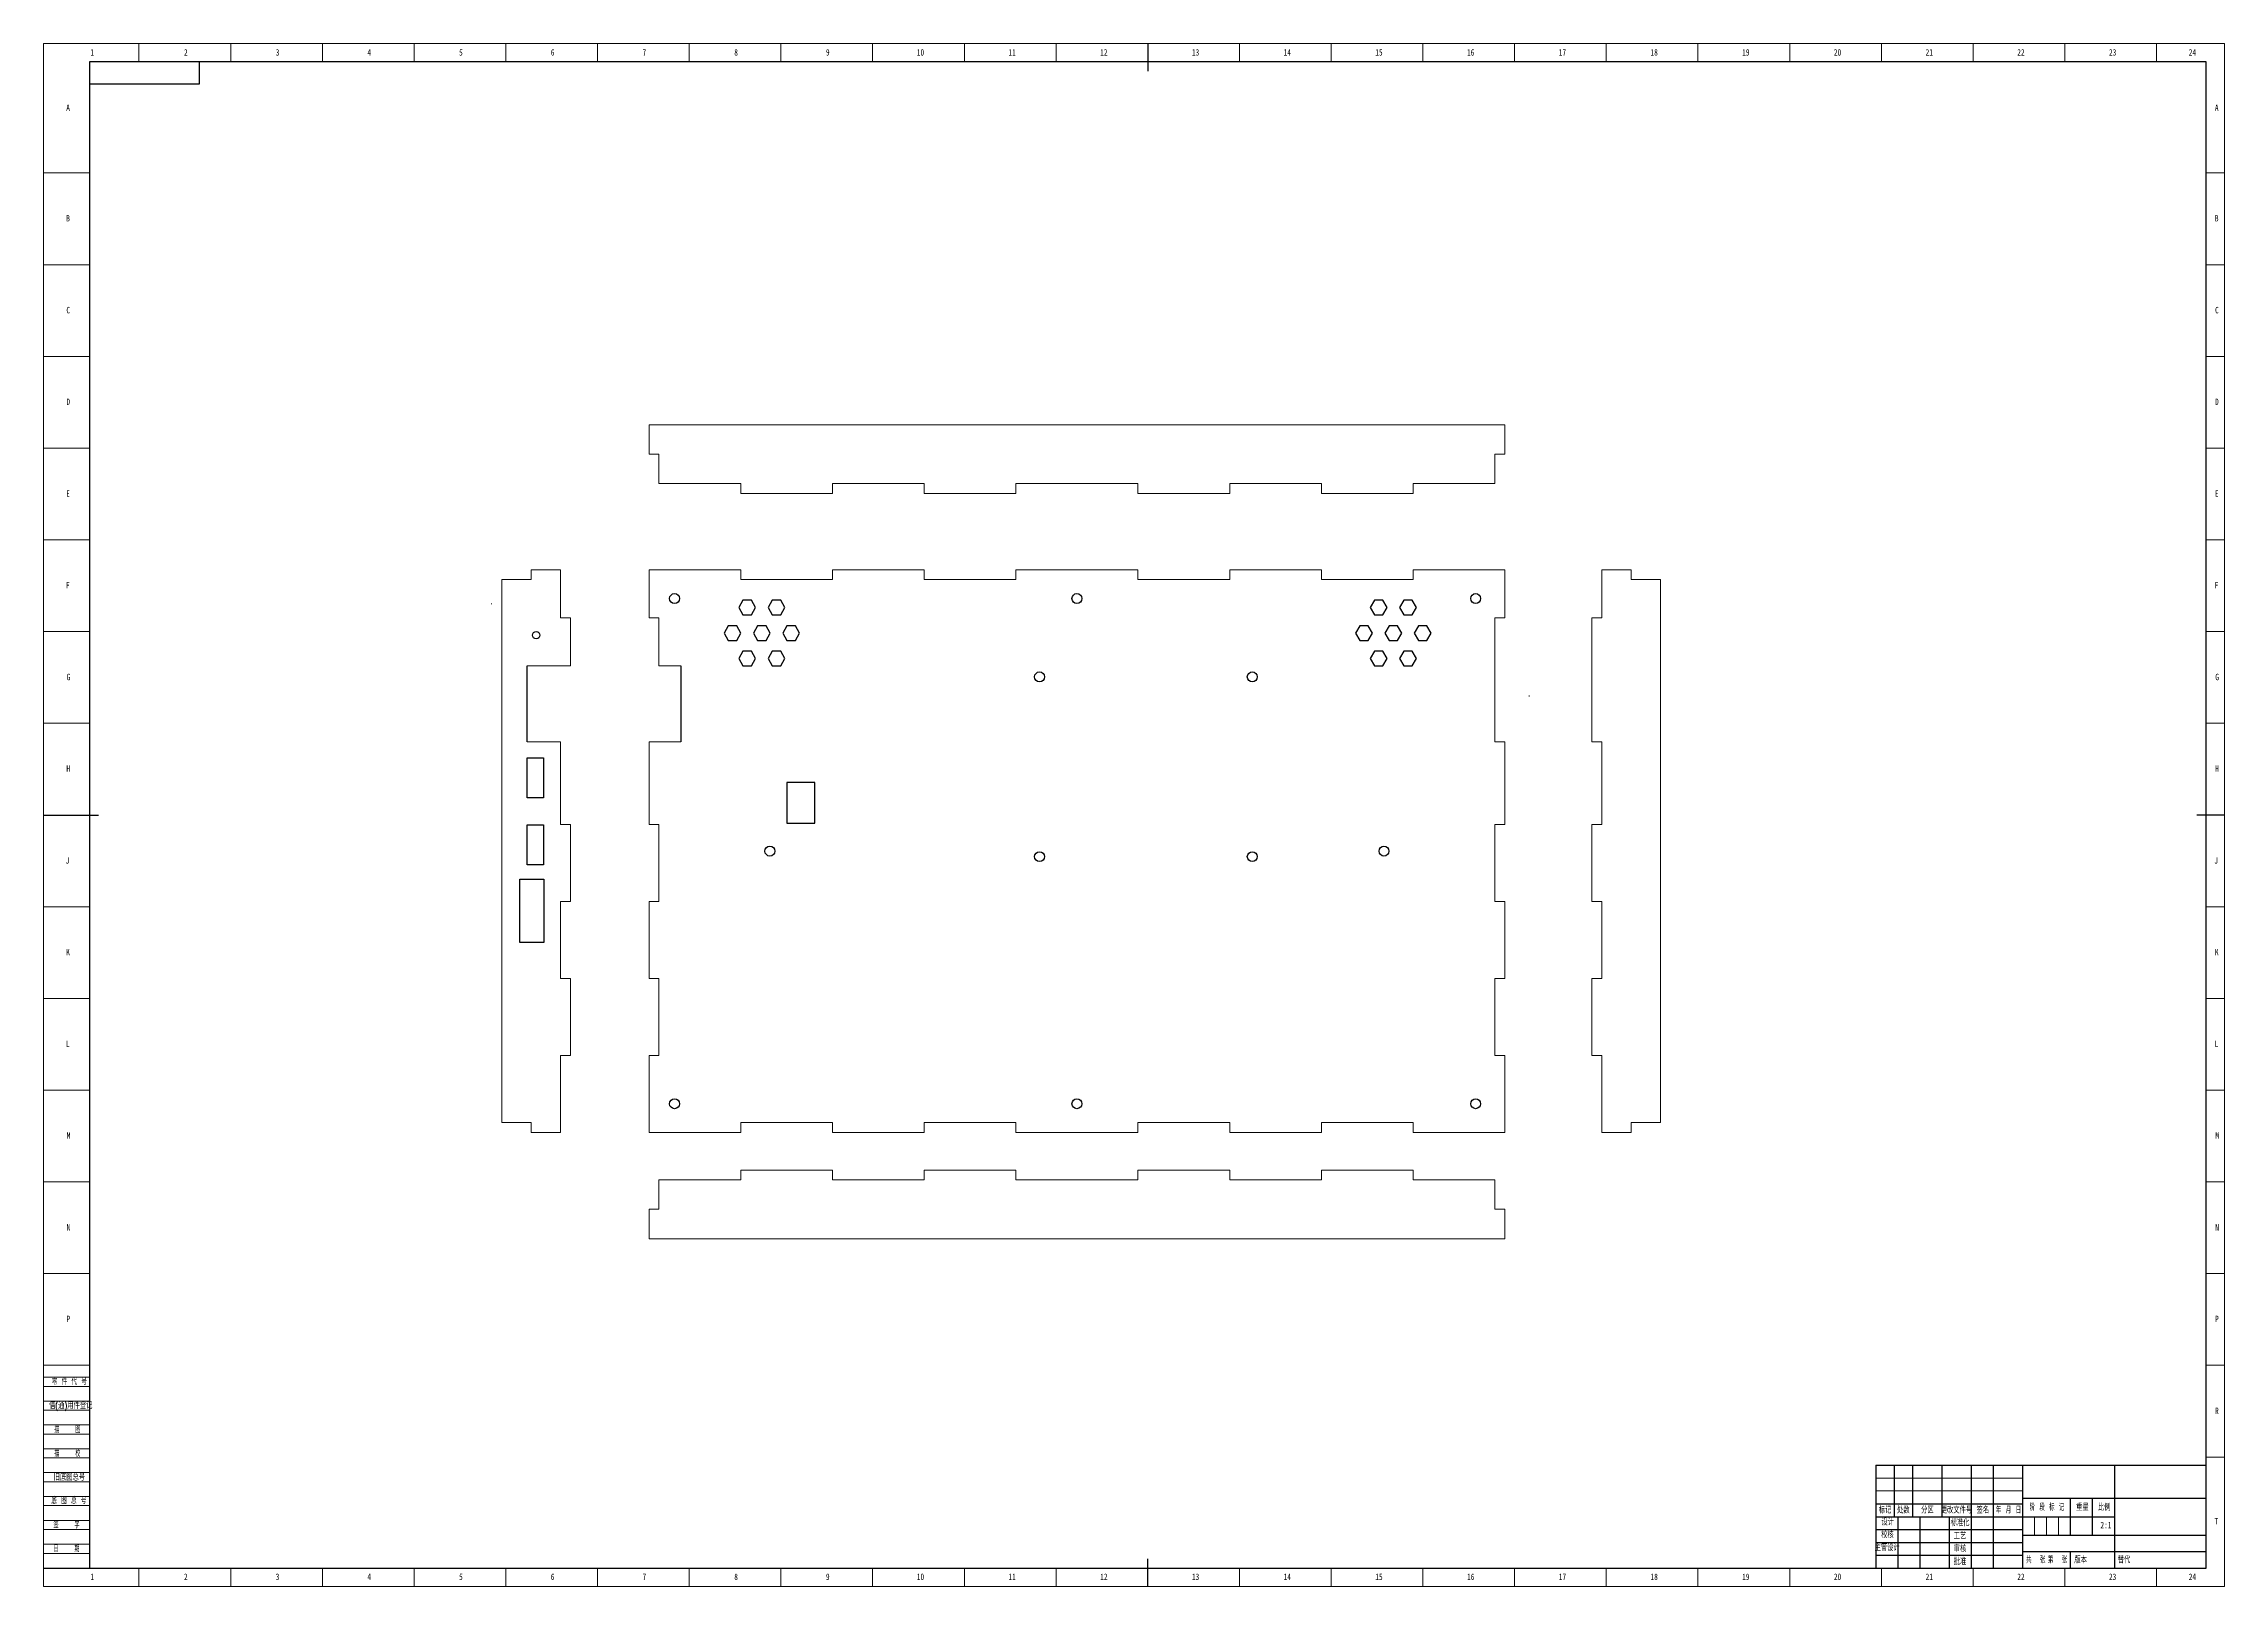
# Model space of a CAD drawing. Header units: millimetres. Extents: x 0 to 594, y 0 to 420.
import ezdxf

# ---------------------------------------------------------------- set-up
doc = ezdxf.new("R2010")
doc.units = ezdxf.units.MM
doc.header["$LTSCALE"] = 0.5
doc.styles.add('SLDTEXTSTYLE0', font='TXT', dxfattribs={"width": 0.7, "bigfont": 'bigfont'})
doc.styles.add('SLDTEXTSTYLE1', font='TXT', dxfattribs={"width": 0.6, "bigfont": 'bigfont'})
doc.styles.add('SLDTEXTSTYLE2', font='TXT', dxfattribs={"width": 0.614286, "bigfont": 'bigfont'})
doc.styles.add('SLDTEXTSTYLE3', font='TXT', dxfattribs={"width": 0.62, "bigfont": 'bigfont'})
doc.styles.add('SLDTEXTSTYLE4', font='TXT', dxfattribs={"width": 0.566667, "bigfont": 'bigfont'})
doc.styles.add('SLDTEXTSTYLE5', font='TXT', dxfattribs={"width": 0.7})

msp = doc.modelspace()

# ---------------------------------------------------------------- linework, layer by layer
at = {"color": 7, "linetype": 'Continuous', "lineweight": 18}
for p, q in [((594.5, 420.5), (0, 420.5)), ((0, 420.5), (0, 0)), ((26, 420.5), (26, 415.53)), ((51, 420.5), (51, 415.53)), ((76, 420.5), (76, 415.53)), ((101, 420.5), (101, 415.53)), ((126, 420.5), (126, 415.53)), ((151, 420.5), (151, 415.53)), ((176, 420.5), (176, 415.53)), ((201, 420.5), (201, 415.53)), ((226, 420.5), (226, 415.53)), ((251, 420.5), (251, 415.53)), ((276, 420.5), (276, 415.53)), ((326, 420.5), (326, 415.53)), ((351, 420.5), (351, 415.53)), ((376, 420.5), (376, 415.53)), ((401, 420.5), (401, 415.53)), ((426, 420.5), (426, 415.53)), ((451, 420.5), (451, 415.53)), ((476, 420.5), (476, 415.53)), ((501, 420.5), (501, 415.53)), ((526, 420.5), (526, 415.53)), ((551, 420.5), (551, 415.53)), ((576, 420.5), (576, 415.53)), ((594.5, 0), (594.5, 420.5)), ((0, 385.25), (12.5, 385.25)), ((594.5, 385.25), (589.5, 385.25)), ((0, 360.25), (12.5, 360.25)), ((594.5, 360.25), (589.5, 360.25)), ((0, 335.25), (12.5, 335.25)), ((594.5, 335.25), (589.5, 335.25)), ((398.34, 316.6), (165.04, 316.6)), ((165.04, 308.6), (165.04, 316.6)), ((398.34, 316.6), (395.64, 316.6)), ((398.34, 308.6), (398.34, 316.6)), ((398.34, 308.6), (398.34, 316.6)), ((0, 310.25), (12.5, 310.25)), ((594.5, 310.25), (589.5, 310.25)), ((165.04, 308.6), (167.74, 308.6)), ((167.74, 300.6), (167.74, 308.6)), ((167.74, 308.6), (167.74, 300.6)), ((395.64, 300.6), (395.64, 308.6)), ((398.34, 308.6), (395.64, 308.6)), ((167.74, 300.6), (190.04, 300.6)), ((190.04, 297.9), (190.04, 300.6)), ((190.04, 297.9), (215.04, 297.9)), ((215.04, 297.9), (215.04, 300.6)), ((215.04, 300.6), (240.04, 300.6)), ((240.04, 297.9), (240.04, 300.6)), ((240.04, 297.9), (265.04, 297.9)), ((265.04, 297.9), (265.04, 300.6)), ((265.04, 300.6), (298.34, 300.6)), ((298.34, 297.9), (298.34, 300.6)), ((298.34, 297.9), (323.34, 297.9)), ((323.34, 297.9), (323.34, 300.6)), ((323.34, 300.6), (348.34, 300.6)), ((348.34, 297.9), (348.34, 300.6)), ((348.34, 297.9), (373.34, 297.9)), ((373.34, 297.9), (373.34, 300.6)), ((373.34, 300.6), (395.64, 300.6)), ((0, 285.25), (12.5, 285.25)), ((594.5, 285.25), (589.5, 285.25)), ((124.9, 274.4), (124.9, 126.4)), ((132.9, 274.4), (124.9, 274.4)), ((140.9, 277.1), (132.9, 277.1)), ((132.9, 277.1), (132.9, 274.4)), ((140.9, 277.1), (140.9, 263.95)), ((165.04, 277.1), (190.04, 277.1)), ((165.04, 277.1), (165.04, 263.95)), ((190.04, 274.4), (190.04, 277.1)), ((190.04, 274.4), (215.04, 274.4)), ((190.04, 274.4), (215.04, 274.4)), ((215.04, 277.1), (240.04, 277.1)), ((215.04, 274.4), (215.04, 277.1)), ((240.04, 274.4), (240.04, 277.1)), ((240.04, 274.4), (265.04, 274.4)), ((240.04, 274.4), (265.04, 274.4)), ((265.04, 274.4), (265.04, 277.1)), ((265.04, 277.1), (298.34, 277.1)), ((298.34, 274.4), (298.34, 277.1)), ((298.34, 274.4), (323.34, 274.4)), ((298.34, 274.4), (323.34, 274.4)), ((323.34, 277.1), (348.34, 277.1)), ((323.34, 274.4), (323.34, 277.1)), ((348.34, 274.4), (348.34, 277.1)), ((348.34, 274.4), (373.34, 274.4)), ((348.34, 274.4), (373.34, 274.4)), ((373.34, 277.1), (398.34, 277.1)), ((373.34, 274.4), (373.34, 277.1)), ((398.34, 277.1), (398.34, 263.95)), ((398.34, 277.1), (398.34, 263.95)), ((424.78, 277.1), (432.78, 277.1)), ((424.78, 277.1), (424.78, 263.95)), ((432.78, 277.1), (432.78, 274.4)), ((432.78, 274.4), (440.78, 274.4)), ((432.78, 274.4), (440.78, 274.4)), ((440.78, 274.4), (440.78, 126.4)), ((122.06, 267.75), (122.06, 267.86)), ((140.9, 263.95), (143.6, 263.95)), ((143.6, 263.95), (143.6, 250.95)), ((165.04, 263.95), (167.74, 263.95)), ((167.74, 263.95), (167.74, 250.95)), ((167.74, 263.95), (167.74, 250.95)), ((395.64, 263.95), (395.64, 250.95)), ((395.64, 263.95), (395.64, 250.95)), ((398.34, 263.95), (395.64, 263.95)), ((422.08, 263.95), (422.08, 250.95)), ((422.08, 263.95), (422.08, 250.95)), ((424.78, 263.95), (422.08, 263.95)), ((422.08, 263.95), (422.08, 230.15)), ((0, 260.25), (12.5, 260.25)), ((594.5, 260.25), (589.5, 260.25)), ((131.8, 250.95), (143.6, 250.95)), ((140.9, 250.95), (143.6, 250.95)), ((173.74, 250.95), (167.74, 250.95)), ((395.64, 250.95), (395.64, 230.15)), ((404.95, 242.83), (404.95, 242.52)), ((0, 235.25), (12.5, 235.25)), ((594.5, 235.25), (589.5, 235.25)), ((131.8, 230.15), (140.9, 230.15)), ((140.9, 230.15), (140.9, 207.7)), ((173.74, 230.15), (165.04, 230.15)), ((165.04, 230.15), (165.04, 207.7)), ((398.34, 230.15), (395.64, 230.15)), ((398.34, 230.15), (398.34, 207.7)), ((398.34, 230.15), (398.34, 207.7)), ((424.78, 230.15), (422.08, 230.15)), ((422.08, 230.15), (424.78, 230.15)), ((424.78, 230.15), (424.78, 207.7)), ((140.9, 207.7), (143.6, 207.7)), ((143.6, 207.7), (143.6, 186.7)), ((165.04, 207.7), (167.74, 207.7)), ((167.74, 207.7), (167.74, 186.7)), ((167.74, 207.7), (167.74, 186.7)), ((395.64, 207.7), (395.64, 186.7)), ((398.34, 207.7), (395.64, 207.7)), ((422.08, 207.7), (422.08, 186.7)), ((424.78, 207.7), (422.08, 207.7)), ((422.08, 207.7), (424.78, 207.7)), ((0, 185.25), (12.5, 185.25)), ((140.9, 186.7), (143.6, 186.7)), ((140.9, 186.7), (140.9, 165.7)), ((165.04, 186.7), (165.04, 165.7)), ((165.04, 186.7), (167.74, 186.7)), ((398.34, 186.7), (395.64, 186.7)), ((398.34, 186.7), (398.34, 165.7)), ((398.34, 186.7), (398.34, 165.7)), ((424.78, 186.7), (422.08, 186.7)), ((422.08, 186.7), (424.78, 186.7)), ((424.78, 186.7), (424.78, 165.7)), ((594.5, 185.25), (589.5, 185.25)), ((140.9, 165.7), (143.6, 165.7)), ((143.6, 165.7), (143.6, 144.7)), ((165.04, 165.7), (167.74, 165.7)), ((167.74, 165.7), (167.74, 144.7)), ((167.74, 165.7), (167.74, 144.7)), ((395.64, 165.7), (395.64, 144.68)), ((398.34, 165.7), (395.64, 165.7)), ((422.08, 165.7), (422.08, 144.7)), ((424.78, 165.7), (422.08, 165.7)), ((422.08, 165.7), (424.78, 165.7)), ((0, 160.25), (12.5, 160.25)), ((594.5, 160.25), (589.5, 160.25)), ((140.9, 144.7), (143.6, 144.7)), ((140.9, 144.7), (140.9, 123.7)), ((165.04, 144.7), (165.04, 123.7)), ((165.04, 144.7), (167.74, 144.7)), ((398.34, 144.7), (395.64, 144.7)), ((395.64, 144.7), (398.34, 144.7)), ((398.34, 144.7), (398.34, 123.7)), ((422.08, 144.7), (424.78, 144.7)), ((424.78, 144.7), (422.08, 144.7)), ((424.78, 144.7), (424.78, 123.7)), ((0, 135.25), (12.5, 135.25)), ((594.5, 135.25), (589.5, 135.25)), ((124.9, 126.4), (132.9, 126.4)), ((132.9, 126.4), (124.9, 126.4)), ((132.9, 123.7), (132.9, 126.4)), ((190.04, 126.4), (190.04, 123.7)), ((190.04, 126.4), (215.04, 126.4)), ((190.04, 126.4), (215.04, 126.4)), ((215.04, 126.4), (215.04, 123.7)), ((240.04, 126.4), (265.04, 126.4)), ((240.04, 126.4), (240.04, 123.7)), ((240.04, 126.4), (265.04, 126.4)), ((265.04, 126.4), (265.04, 123.7)), ((298.34, 126.4), (298.34, 123.7)), ((298.34, 126.4), (323.34, 126.4)), ((298.34, 126.4), (323.34, 126.4)), ((323.34, 126.4), (323.34, 123.7)), ((348.34, 126.4), (373.34, 126.4)), ((348.34, 126.4), (348.34, 123.7)), ((348.34, 126.4), (373.34, 126.4)), ((373.34, 126.4), (373.34, 123.7)), ((432.78, 126.4), (440.78, 126.4)), ((432.78, 123.7), (432.78, 126.4)), ((432.78, 126.4), (440.78, 126.4)), ((140.9, 123.7), (132.9, 123.7)), ((165.04, 123.7), (190.04, 123.7)), ((165.04, 123.7), (190.04, 123.7)), ((215.04, 123.7), (240.04, 123.7)), ((215.04, 123.7), (240.04, 123.7)), ((265.04, 123.7), (298.34, 123.7)), ((265.04, 123.7), (298.34, 123.7)), ((323.34, 123.7), (348.34, 123.7)), ((323.34, 123.7), (348.34, 123.7)), ((373.34, 123.7), (395.64, 123.7)), ((373.34, 123.7), (398.34, 123.7)), ((395.64, 123.7), (398.34, 123.7)), ((424.78, 123.7), (432.78, 123.7)), ((190.04, 113.47), (215.04, 113.47)), ((190.04, 113.47), (190.04, 110.77)), ((215.04, 113.47), (215.04, 110.77)), ((240.04, 113.47), (240.04, 110.77)), ((240.04, 113.47), (265.04, 113.47)), ((265.04, 113.47), (265.04, 110.77)), ((298.34, 113.47), (298.34, 110.77)), ((298.34, 113.47), (323.34, 113.47)), ((323.34, 113.47), (323.34, 110.77)), ((348.34, 113.47), (373.34, 113.47)), ((348.34, 113.47), (348.34, 110.77)), ((373.34, 113.47), (373.34, 110.77)), ((0, 110.25), (12.5, 110.25)), ((167.74, 102.77), (167.74, 110.77)), ((167.74, 110.77), (167.74, 102.77)), ((167.74, 110.77), (190.04, 110.77)), ((215.04, 110.77), (240.04, 110.77)), ((265.04, 110.77), (298.34, 110.77)), ((323.34, 110.77), (348.34, 110.77)), ((373.34, 110.77), (395.64, 110.77)), ((395.64, 110.77), (395.64, 102.77)), ((594.5, 110.25), (589.5, 110.25)), ((165.04, 102.77), (167.74, 102.77)), ((165.04, 102.77), (165.04, 94.77)), ((398.34, 102.77), (395.64, 102.77)), ((398.34, 102.77), (398.34, 94.77)), ((398.34, 102.77), (398.34, 94.77)), ((398.34, 94.77), (165.04, 94.77)), ((398.34, 94.77), (395.64, 94.77)), ((0, 85.25), (12.5, 85.25)), ((594.5, 85.25), (589.5, 85.25)), ((0, 60.25), (12.5, 60.25)), ((594.5, 60.25), (589.5, 60.25)), ((0, 57), (12.5, 57)), ((0, 54.5), (12.5, 54.5)), ((0, 50.5), (12.5, 50.5)), ((0, 48), (12.5, 48)), ((0, 44), (12.5, 44)), ((0, 41.5), (12.5, 41.5)), ((0, 37.5), (12.5, 37.5)), ((0, 35), (12.5, 35)), ((0, 31), (12.5, 31)), ((594.5, 35.25), (589.5, 35.25)), ((0, 28.5), (12.5, 28.5)), ((0, 24.5), (12.5, 24.5)), ((499.5, 29.5), (539.5, 29.5)), ((499.5, 26), (539.5, 26)), ((0, 22), (12.5, 22)), ((0, 18), (12.5, 18)), ((542.75, 19), (542.75, 14)), ((546, 19), (546, 14)), ((549.25, 19), (549.25, 14)), ((0, 15.5), (12.5, 15.5)), ((0, 11.5), (12.5, 11.5)), ((0, 9), (12.5, 9)), ((0, 0), (594.5, 0)), ((26, 0), (26, 5)), ((51, 0), (51, 5)), ((76, 0), (76, 5)), ((101, 0), (101, 5)), ((126, 0), (126, 5)), ((151, 0), (151, 5)), ((176, 0), (176, 5)), ((201, 0), (201, 5)), ((226, 0), (226, 5)), ((251, 0), (251, 5)), ((276, 0), (276, 5)), ((326, 0), (326, 5)), ((351, 0), (351, 5)), ((376, 0), (376, 5)), ((401, 0), (401, 5)), ((426, 0), (426, 5)), ((451, 0), (451, 5)), ((476, 0), (476, 5)), ((501, 0), (501, 5)), ((526, 0), (526, 5)), ((551, 0), (551, 5)), ((576, 0), (576, 5))]:
    msp.add_line(p, q, dxfattribs=at)
at = {"color": 7, "linetype": 'Continuous', "lineweight": 25}
for p, q in [((301, 420.5), (301, 413)), ((589.5, 415.53), (12.5, 415.53)), ((12.5, 415.53), (12.5, 5)), ((42.5, 409.5), (42.5, 415.5)), ((589.5, 5), (589.5, 415.53)), ((12.5, 409.5), (42.5, 409.5)), ((0, 210.25), (15, 210.25)), ((594.5, 210.25), (587, 210.25)), ((499.5, 33), (589.5, 33)), ((499.5, 33), (499.5, 5)), ((504.5, 33), (504.5, 19)), ((509.5, 33), (509.5, 19)), ((517.5, 33), (517.5, 19)), ((525.5, 33), (525.5, 5)), ((531.5, 33), (531.5, 5)), ((539.5, 33), (539.5, 5)), ((564.5, 33), (564.5, 19)), ((539.5, 24), (589.5, 24)), ((552.5, 24), (552.5, 14)), ((558.5, 24), (558.5, 14)), ((499.5, 22.5), (539.5, 22.5)), ((499.5, 19), (564.5, 19)), ((505.5, 19), (505.5, 5)), ((511.5, 19), (511.5, 5)), ((519.5, 19), (519.5, 5)), ((564.5, 19), (564.5, 5)), ((499.5, 15.5), (539.5, 15.5)), ((499.5, 12), (539.5, 12)), ((539.5, 14), (589.5, 14)), ((301, 0), (301, 7.5)), ((499.5, 8.5), (539.5, 8.5)), ((539.5, 9.49), (589.5, 9.49)), ((552.5, 9.49), (552.5, 5)), ((0, 5), (589.5, 5))]:
    msp.add_line(p, q, dxfattribs=at)
at = {"color": 179, "linetype": 'Continuous', "lineweight": 25}
for p, q in [((190.63, 268.78), (189.48, 266.78)), ((192.94, 268.78), (190.63, 268.78)), ((194.1, 266.78), (192.94, 268.78)), ((198.63, 268.78), (197.48, 266.78)), ((200.94, 268.78), (198.63, 268.78)), ((202.1, 266.78), (200.94, 268.78)), ((362.78, 268.78), (361.62, 266.78)), ((365.09, 268.78), (362.78, 268.78)), ((366.24, 266.78), (365.09, 268.78)), ((370.78, 268.78), (369.62, 266.78)), ((373.09, 268.78), (370.78, 268.78)), ((374.24, 266.78), (373.09, 268.78)), ((186.63, 261.85), (185.48, 259.85)), ((188.94, 261.85), (186.63, 261.85)), ((190.1, 259.85), (188.94, 261.85)), ((189.48, 266.78), (190.63, 264.78)), ((190.63, 264.78), (192.94, 264.78)), ((192.94, 264.78), (194.1, 266.78)), ((194.63, 261.85), (193.48, 259.85)), ((196.94, 261.85), (194.63, 261.85)), ((198.1, 259.85), (196.94, 261.85)), ((197.48, 266.78), (198.63, 264.78)), ((198.63, 264.78), (200.94, 264.78)), ((200.94, 264.78), (202.1, 266.78)), ((202.63, 261.85), (201.48, 259.85)), ((204.94, 261.85), (202.63, 261.85)), ((206.1, 259.85), (204.94, 261.85)), ((358.78, 261.85), (357.62, 259.85)), ((361.09, 261.85), (358.78, 261.85)), ((362.24, 259.85), (361.09, 261.85)), ((361.62, 266.78), (362.78, 264.78)), ((362.78, 264.78), (365.09, 264.78)), ((365.09, 264.78), (366.24, 266.78)), ((366.78, 261.85), (365.62, 259.85)), ((369.09, 261.85), (366.78, 261.85)), ((370.24, 259.85), (369.09, 261.85)), ((369.62, 266.78), (370.78, 264.78)), ((370.78, 264.78), (373.09, 264.78)), ((373.09, 264.78), (374.24, 266.78)), ((374.78, 261.85), (373.62, 259.85)), ((377.09, 261.85), (374.78, 261.85)), ((378.24, 259.85), (377.09, 261.85)), ((185.48, 259.85), (186.63, 257.85)), ((186.63, 257.85), (188.94, 257.85)), ((188.94, 257.85), (190.1, 259.85)), ((193.48, 259.85), (194.63, 257.85)), ((194.63, 257.85), (196.94, 257.85)), ((196.94, 257.85), (198.1, 259.85)), ((201.48, 259.85), (202.63, 257.85)), ((202.63, 257.85), (204.94, 257.85)), ((204.94, 257.85), (206.1, 259.85)), ((357.62, 259.85), (358.78, 257.85)), ((358.78, 257.85), (361.09, 257.85)), ((361.09, 257.85), (362.24, 259.85)), ((365.62, 259.85), (366.78, 257.85)), ((366.78, 257.85), (369.09, 257.85)), ((369.09, 257.85), (370.24, 259.85)), ((373.62, 259.85), (374.78, 257.85)), ((374.78, 257.85), (377.09, 257.85)), ((377.09, 257.85), (378.24, 259.85)), ((131.8, 230.15), (131.8, 250.95)), ((173.74, 250.95), (173.74, 230.15)), ((190.63, 254.93), (189.48, 252.93)), ((189.48, 252.93), (190.63, 250.93)), ((192.94, 254.93), (190.63, 254.93)), ((190.63, 250.93), (192.94, 250.93)), ((194.1, 252.93), (192.94, 254.93)), ((192.94, 250.93), (194.1, 252.93)), ((198.63, 254.93), (197.48, 252.93)), ((197.48, 252.93), (198.63, 250.93)), ((200.94, 254.93), (198.63, 254.93)), ((198.63, 250.93), (200.94, 250.93)), ((202.1, 252.93), (200.94, 254.93)), ((200.94, 250.93), (202.1, 252.93)), ((362.78, 254.93), (361.62, 252.93)), ((361.62, 252.93), (362.78, 250.93)), ((365.09, 254.93), (362.78, 254.93)), ((362.78, 250.93), (365.09, 250.93)), ((366.24, 252.93), (365.09, 254.93)), ((365.09, 250.93), (366.24, 252.93)), ((370.78, 254.93), (369.62, 252.93)), ((369.62, 252.93), (370.78, 250.93)), ((373.09, 254.93), (370.78, 254.93)), ((370.78, 250.93), (373.09, 250.93)), ((374.24, 252.93), (373.09, 254.93)), ((373.09, 250.93), (374.24, 252.93)), ((131.8, 225.82), (136.3, 225.82)), ((131.8, 214.92), (131.8, 225.82)), ((136.3, 225.82), (136.3, 214.92)), ((136.3, 214.92), (131.8, 214.92)), ((202.65, 219.1), (202.65, 208)), ((210.25, 219.1), (202.65, 219.1)), ((210.25, 208), (210.25, 219.1)), ((131.8, 196.64), (131.8, 207.54)), ((131.8, 207.54), (136.3, 207.54)), ((136.3, 207.54), (136.3, 196.64)), ((202.65, 208), (210.25, 208)), ((136.3, 196.64), (131.8, 196.64)), ((129.8, 175.52), (129.8, 192.72)), ((129.8, 192.72), (136.4, 192.72)), ((136.4, 192.72), (136.4, 175.52)), ((136.4, 175.52), (129.8, 175.52))]:
    msp.add_line(p, q, dxfattribs=at)
for centre, radius in [((171.99, 269.25), 1.35), ((281.69, 269.25), 1.35), ((390.39, 269.25), 1.35), ((134.3, 259.25), 1), ((271.49, 247.9), 1.35), ((329.49, 247.9), 1.35), ((197.99, 200.4), 1.35), ((271.49, 198.9), 1.35), ((329.49, 198.9), 1.35), ((365.39, 200.4), 1.35), ((171.99, 131.55), 1.35), ((281.69, 131.55), 1.35), ((390.39, 131.55), 1.35)]:
    msp.add_circle(centre, radius, dxfattribs=at)

# ---------------------------------------------------------------- texts
at = {"color": 7, "linetype": 'Continuous', "lineweight": 18, "char_height": 1.75}
for s, insert, attachment_point, style in [('1', (13.27, 418.99), 2, 'SLDTEXTSTYLE5'), ('2', (38.77, 418.99), 2, 'SLDTEXTSTYLE5'), ('3', (63.77, 418.99), 2, 'SLDTEXTSTYLE5'), ('4', (88.77, 418.99), 2, 'SLDTEXTSTYLE5'), ('5', (113.77, 418.99), 2, 'SLDTEXTSTYLE5'), ('6', (138.77, 418.99), 2, 'SLDTEXTSTYLE5'), ('7', (163.77, 418.99), 2, 'SLDTEXTSTYLE5'), ('8', (188.77, 418.99), 2, 'SLDTEXTSTYLE5'), ('9', (213.77, 418.99), 2, 'SLDTEXTSTYLE5'), ('10', (239.04, 418.99), 2, 'SLDTEXTSTYLE5'), ('11', (264.04, 418.99), 2, 'SLDTEXTSTYLE5'), ('12', (289.04, 418.99), 2, 'SLDTEXTSTYLE5'), ('13', (314.04, 418.99), 2, 'SLDTEXTSTYLE5'), ('14', (339.04, 418.99), 2, 'SLDTEXTSTYLE5'), ('15', (364.04, 418.99), 2, 'SLDTEXTSTYLE5'), ('16', (389.05, 418.99), 2, 'SLDTEXTSTYLE5'), ('17', (414.05, 418.99), 2, 'SLDTEXTSTYLE5'), ('18', (439.05, 418.99), 2, 'SLDTEXTSTYLE5'), ('19', (464.05, 418.99), 2, 'SLDTEXTSTYLE5'), ('20', (489.04, 418.99), 2, 'SLDTEXTSTYLE5'), ('21', (514.04, 418.99), 2, 'SLDTEXTSTYLE5'), ('22', (539.04, 418.99), 2, 'SLDTEXTSTYLE5'), ('23', (564.04, 418.99), 2, 'SLDTEXTSTYLE5'), ('24', (585.79, 418.99), 2, 'SLDTEXTSTYLE5'), ('A', (6.66, 403.89), 2, 'SLDTEXTSTYLE5'), ('A', (592.41, 403.89), 2, 'SLDTEXTSTYLE5'), ('B', (6.66, 373.77), 2, 'SLDTEXTSTYLE5'), ('B', (592.41, 373.77), 2, 'SLDTEXTSTYLE5'), ('C', (6.71, 348.74), 2, 'SLDTEXTSTYLE5'), ('C', (592.46, 348.74), 2, 'SLDTEXTSTYLE5'), ('D', (6.71, 323.77), 2, 'SLDTEXTSTYLE5'), ('D', (592.46, 323.77), 2, 'SLDTEXTSTYLE5'), ('E', (6.66, 298.74), 2, 'SLDTEXTSTYLE5'), ('E', (592.41, 298.74), 2, 'SLDTEXTSTYLE5'), ('F', (6.61, 273.77), 2, 'SLDTEXTSTYLE5'), ('F', (592.36, 273.77), 2, 'SLDTEXTSTYLE5'), ('G', (6.77, 248.74), 2, 'SLDTEXTSTYLE5'), ('G', (592.52, 248.74), 2, 'SLDTEXTSTYLE5'), ('H', (6.71, 223.77), 2, 'SLDTEXTSTYLE5'), ('H', (592.46, 223.77), 2, 'SLDTEXTSTYLE5'), ('J', (6.51, 198.74), 2, 'SLDTEXTSTYLE5'), ('J', (592.26, 198.74), 2, 'SLDTEXTSTYLE5'), ('K', (6.66, 173.77), 2, 'SLDTEXTSTYLE5'), ('K', (592.41, 173.77), 2, 'SLDTEXTSTYLE5'), ('L', (6.59, 148.74), 2, 'SLDTEXTSTYLE5'), ('L', (592.34, 148.74), 2, 'SLDTEXTSTYLE5'), ('M', (6.8, 123.77), 2, 'SLDTEXTSTYLE5'), ('M', (592.55, 123.77), 2, 'SLDTEXTSTYLE5'), ('N', (6.77, 98.74), 2, 'SLDTEXTSTYLE5'), ('N', (592.52, 98.74), 2, 'SLDTEXTSTYLE5'), ('P', (6.72, 73.77), 2, 'SLDTEXTSTYLE5'), ('P', (592.47, 73.77), 2, 'SLDTEXTSTYLE5'), ('\\M+197EB \\M+18C8F \\M+191E3 \\M+18D86', (2.24, 56.68), 1, 'SLDTEXTSTYLE2'), ('\\M+18ED8(\\M+192CA)\\M+19770\\M+18C8F\\M+1936F记', (1.47, 50.14), 1, 'SLDTEXTSTYLE0'), ('R', (592.46, 48.74), 2, 'SLDTEXTSTYLE5'), ('\\M+19560    图', (6.46, 43.59), 2, 'SLDTEXTSTYLE4'), ('\\M+19560    \\M+18D5A', (6.46, 37.07), 2, 'SLDTEXTSTYLE4'), ('\\M+18B8C\\M+192EA图总\\M+18D86', (2.73, 30.6), 1, 'SLDTEXTSTYLE0'), ('\\M+192EA 图 总 \\M+18D86', (2.11, 24.22), 1, 'SLDTEXTSTYLE2'), ('标记', (502.01, 21.65), 2, 'SLDTEXTSTYLE0'), ('设计', (502.71, 18.38), 2, 'SLDTEXTSTYLE0'), ('处\\M+19094', (506.98, 21.65), 2, 'SLDTEXTSTYLE0'), ('\\M+195AA\\M+18BE6', (513.54, 21.65), 2, 'SLDTEXTSTYLE0'), ('\\M+18D58\\M+189FC\\M+195B6\\M+18C8F\\M+18D86', (521.47, 21.65), 2, 'SLDTEXTSTYLE0'), ('标\\M+18F79\\M+189BB', (522.43, 18.18), 2, 'SLDTEXTSTYLE0'), ('签\\M+196BC', (528.66, 21.65), 2, 'SLDTEXTSTYLE0'), ('\\M+1944E \\M+18C8E \\M+193FA', (535.64, 21.65), 2, 'SLDTEXTSTYLE3'), ('阶 \\M+19269 标 记', (546.11, 22.41), 2, 'SLDTEXTSTYLE2'), ('\\M+18F64\\M+197CA', (555.79, 22.41), 2, 'SLDTEXTSTYLE0'), ('\\M+194E4\\M+197E1', (561.73, 22.41), 2, 'SLDTEXTSTYLE0'), ('T', (592.33, 18.64), 2, 'SLDTEXTSTYLE5'), ('签    \\M+18E9A', (6.24, 17.6), 2, 'SLDTEXTSTYLE4'), ('\\M+18D5A\\M+18A6A', (502.64, 14.93), 2, 'SLDTEXTSTYLE0'), ('\\M+18D48艺', (522.43, 14.62), 2, 'SLDTEXTSTYLE0'), ('2:1', (562.22, 17.58), 2, 'SLDTEXTSTYLE5'), ('\\M+193FA    \\M+18AFA', (6.24, 11.12), 2, 'SLDTEXTSTYLE4'), ('\\M+18EE5\\M+18AC7设计', (502.56, 11.41), 2, 'SLDTEXTSTYLE0'), ('\\M+194E1\\M+18F79', (522.43, 7.61), 2, 'SLDTEXTSTYLE0'), ('审\\M+18A6A', (522.43, 11.12), 2, 'SLDTEXTSTYLE0'), ('\\M+18BA4  张', (543.08, 8.09), 2, 'SLDTEXTSTYLE1'), ('\\M+191E6  张', (549.03, 8.09), 2, 'SLDTEXTSTYLE1'), ('\\M+194C5\\M+1967B', (555.31, 8.09), 2, 'SLDTEXTSTYLE0'), ('\\M+191D6\\M+191E3', (565.43, 8.09), 1, 'SLDTEXTSTYLE0'), ('1', (13.27, 3.49), 2, 'SLDTEXTSTYLE5'), ('2', (38.77, 3.49), 2, 'SLDTEXTSTYLE5'), ('3', (63.77, 3.49), 2, 'SLDTEXTSTYLE5'), ('4', (88.77, 3.49), 2, 'SLDTEXTSTYLE5'), ('5', (113.77, 3.49), 2, 'SLDTEXTSTYLE5'), ('6', (138.77, 3.49), 2, 'SLDTEXTSTYLE5'), ('7', (163.77, 3.49), 2, 'SLDTEXTSTYLE5'), ('8', (188.77, 3.49), 2, 'SLDTEXTSTYLE5'), ('9', (213.77, 3.49), 2, 'SLDTEXTSTYLE5'), ('10', (239.04, 3.49), 2, 'SLDTEXTSTYLE5'), ('11', (264.04, 3.49), 2, 'SLDTEXTSTYLE5'), ('12', (289.04, 3.49), 2, 'SLDTEXTSTYLE5'), ('13', (314.04, 3.49), 2, 'SLDTEXTSTYLE5'), ('14', (339.04, 3.49), 2, 'SLDTEXTSTYLE5'), ('15', (364.04, 3.49), 2, 'SLDTEXTSTYLE5'), ('16', (389.05, 3.49), 2, 'SLDTEXTSTYLE5'), ('17', (414.05, 3.49), 2, 'SLDTEXTSTYLE5'), ('18', (439.05, 3.49), 2, 'SLDTEXTSTYLE5'), ('19', (464.05, 3.49), 2, 'SLDTEXTSTYLE5'), ('20', (489.04, 3.49), 2, 'SLDTEXTSTYLE5'), ('21', (514.04, 3.49), 2, 'SLDTEXTSTYLE5'), ('22', (539.04, 3.49), 2, 'SLDTEXTSTYLE5'), ('23', (564.04, 3.49), 2, 'SLDTEXTSTYLE5'), ('24', (585.79, 3.49), 2, 'SLDTEXTSTYLE5')]:
    msp.add_mtext(s, dxfattribs=dict(at, insert=insert, attachment_point=attachment_point, style=style))

doc.saveas('drawing.dxf')
